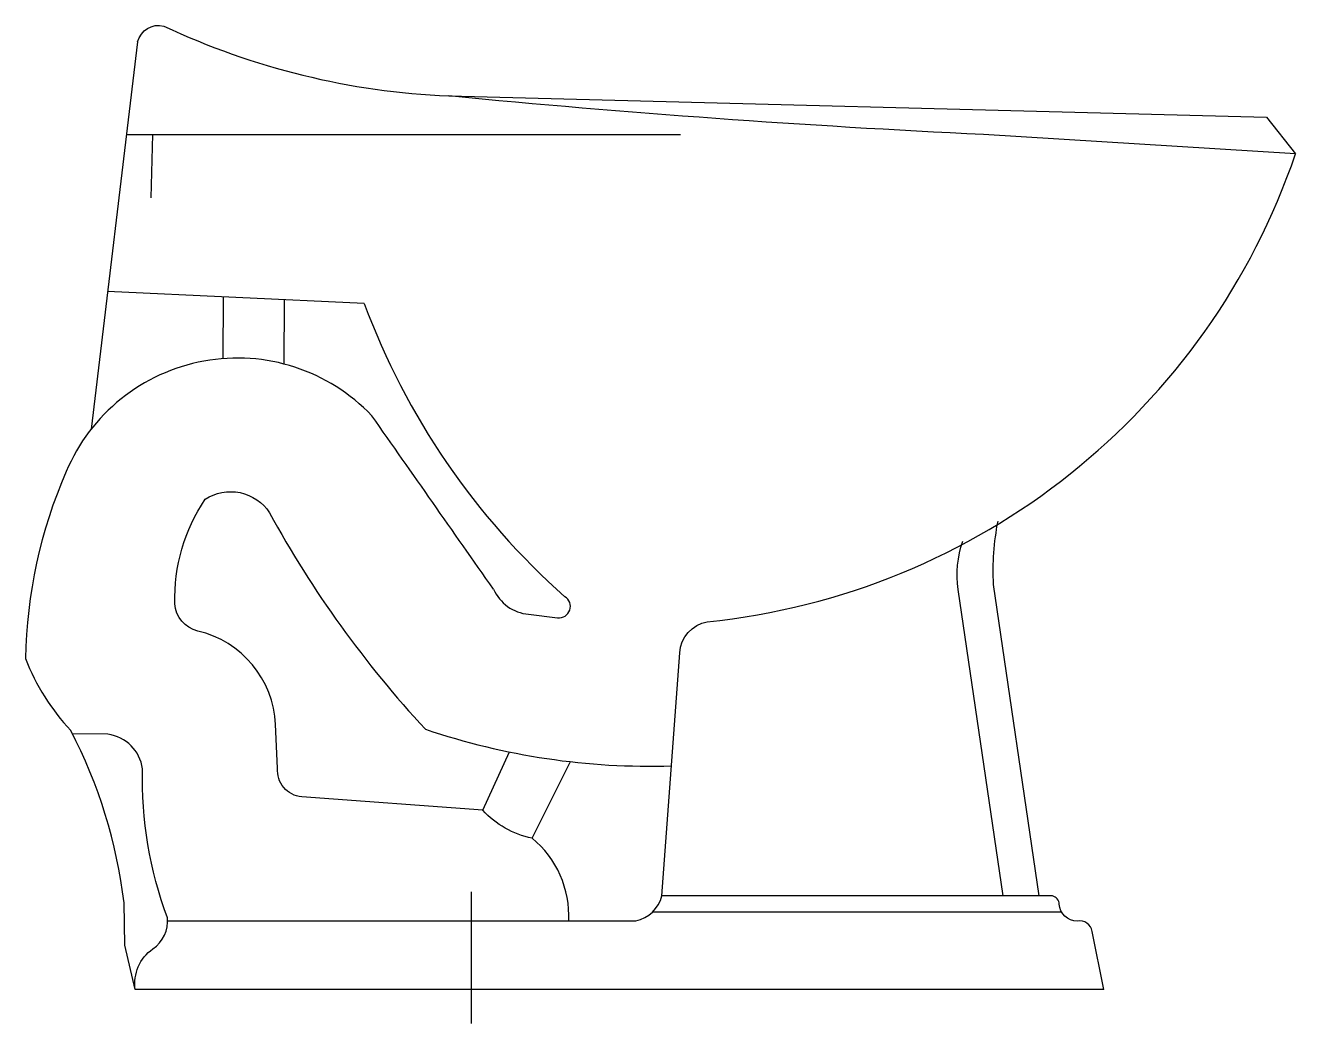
# Model space of a CAD drawing. Header units: millimetres. Extents: x 11.999 to 12.552, y -6.535 to -6.101.
import ezdxf

# ---------------------------------------------------------------- set-up
doc = ezdxf.new("R2010")
doc.units = ezdxf.units.MM
doc.header["$LTSCALE"] = 10

msp = doc.modelspace()

# ---------------------------------------------------------------- linework, layer by layer
for p, q in [((12.04795346236903, -6.107782664353373), (12.02767321808459, -6.276574115684634)), ((12.04312438141042, -6.148157778787958), (12.28431396073869, -6.148157778787958)), ((12.0538193881787, -6.175774966033432), (12.05462436088374, -6.148157778787956)), ((12.14663076417662, -6.22177340028013), (12.03489979658806, -6.216513217994157)), ((12.08513507900503, -6.245782380014905), (12.085402844941, -6.218890851035983)), ((12.11168657847365, -6.248139879935987), (12.11196536672705, -6.220141388014095)), ((12.21816064007373, -6.357139608889456), (12.23084416234416, -6.358630599256943)), ((12.19825740719147, -6.44246846937614), (12.20992648179243, -6.417024670605148)), ((12.21970204217837, -6.454687083740824), (12.23632574883212, -6.421535807637291)), ((12.04244937195141, -6.501308049825498), (12.0420806042897, -6.482884566625872)), ((12.04693302698151, -6.520644056684946), (12.04244937195141, -6.501308049825498)), ((12.46864605709655, -6.520644056684958), (12.04693302698152, -6.520644056684959))]:
    msp.add_line(p, q)
at = {"color": 1}
msp.add_line((12.193219316922, -6.477993003878592), (12.193219316922, -6.535428419215058), dxfattribs=at)
for points in [[(12.04795346236903, -6.107782664353373, -0.4101957363537143), (12.05939473753097, -6.100911206310954)], [(12.05939473753097, -6.100911206310954, 0.09961077077029683), (12.18339195383043, -6.131396637081012), (12.53945229997595, -6.140644056684957), (12.55215735335838, -6.156523028817483), (12.41629066403675, -6.148212328390231, -0.0119460386224622), (12.18339195383043, -6.131396637081012, -3.572823478025861)], [(12.06099100792131, -6.490682306106475), (12.26483619457388, -6.490682306106475, 0.2789236239622031), (12.27627090941334, -6.479818129442835), (12.28401688426393, -6.373877832150415, -0.3473431455034268), (12.29600148616412, -6.360403789933899, 0.2930636841817605), (12.55215735335838, -6.156523028817483, -0.4647526150904502)], [(12.23565274566325, -6.490682306106475, 0.2381763226973072), (12.21970204217836, -6.454687083740824, -0.1594698328999457), (12.19825740719147, -6.44246846937614), (12.11941694213942, -6.436643375006925, -0.4173015645319942), (12.10891832495849, -6.424144901695302), (12.10802489568217, -6.405174008760826, 0.3352483774299982), (12.07411834914336, -6.364425531445322, -0.333932665771267), (12.06418059481279, -6.352539779616025, -0.1577171610191148), (12.07736333734152, -6.307047753180202, -0.4145494371953868), (12.10534946305003, -6.312886190367069, 0.06192769203411252), (12.17327884620897, -6.407240012918679, 0.08907396930223277), (12.2804116146242, -6.423186453056053, 0.08907396930223277)], [(12.44049658661617, -6.479818129442835), (12.4206620999688, -6.344147948617065, -0.06211864314223638), (12.42258955851384, -6.316653093077759, -0.8631256404315573)], [(12.42479297559543, -6.479818129442835), (12.40528710450383, -6.346395716994737, -0.118285533038414), (12.40719976541922, -6.325274243643824)], [(12.04693302698151, -6.520644056684946, -0.2852509175426745), (12.05460188600065, -6.502899677818805, 0.2703130477736583), (12.0609276451596, -6.489310769254205, -0.09543147530336525), (12.05008809251313, -6.42443982880525, 0.3362889581847689), (12.03502903473872, -6.409396880370993), (12.01953074503797, -6.409203329249609)], [(12.46864605709654, -6.520644056684946), (12.4636463105229, -6.495273067198058, 0.4065689679675829), (12.45708416029469, -6.490745879270849, -0.4014914257332206), (12.44927214202175, -6.483408668242946, 0.3301155695998683), (12.4463036025175, -6.479818129442835), (12.27627090941334, -6.479818129442835)]]:
    msp.add_lwpolyline(points, format="xyb")
msp.add_lwpolyline([(12.45026850184816, -6.486817607962919), (12.2720973654045, -6.486817607962919)])
for centre, radius, start, end in [((12.44567358149047, -6.11093557133715), 0.3189226095964371, 200.3368216766958, 228.419827131571), ((12.09135699910127, -6.326405354856353), 0.08086270068436212, 43.55317142939283, 157.1625774034994), ((-32.69821373060759, -37.75328438554231), 54.79518783562585, 34.97168859899163, 35.06815067263738), ((12.21333095077486, -6.380497998468234), 0.214284129057498, 156.49087799466, 178.9148251233236), ((12.21991704293509, -6.338549680629489), 0.01867271763086861, 204.3170733000649, 264.602635498318), ((12.23142204007382, -6.353714722391832), 0.004949726055385207, 263.2954598074404, 58.40793462600023), ((12.09244661269412, -6.33961178989359), 0.1003625434847444, 201.5275778702604, 222.7982843363933), ((11.82410315216637, -6.509304459775956), 0.2195727223227889, 6.910808449195615, 27.53442976102546)]:
    msp.add_arc(centre, radius, start, end)

doc.saveas('drawing.dxf')
